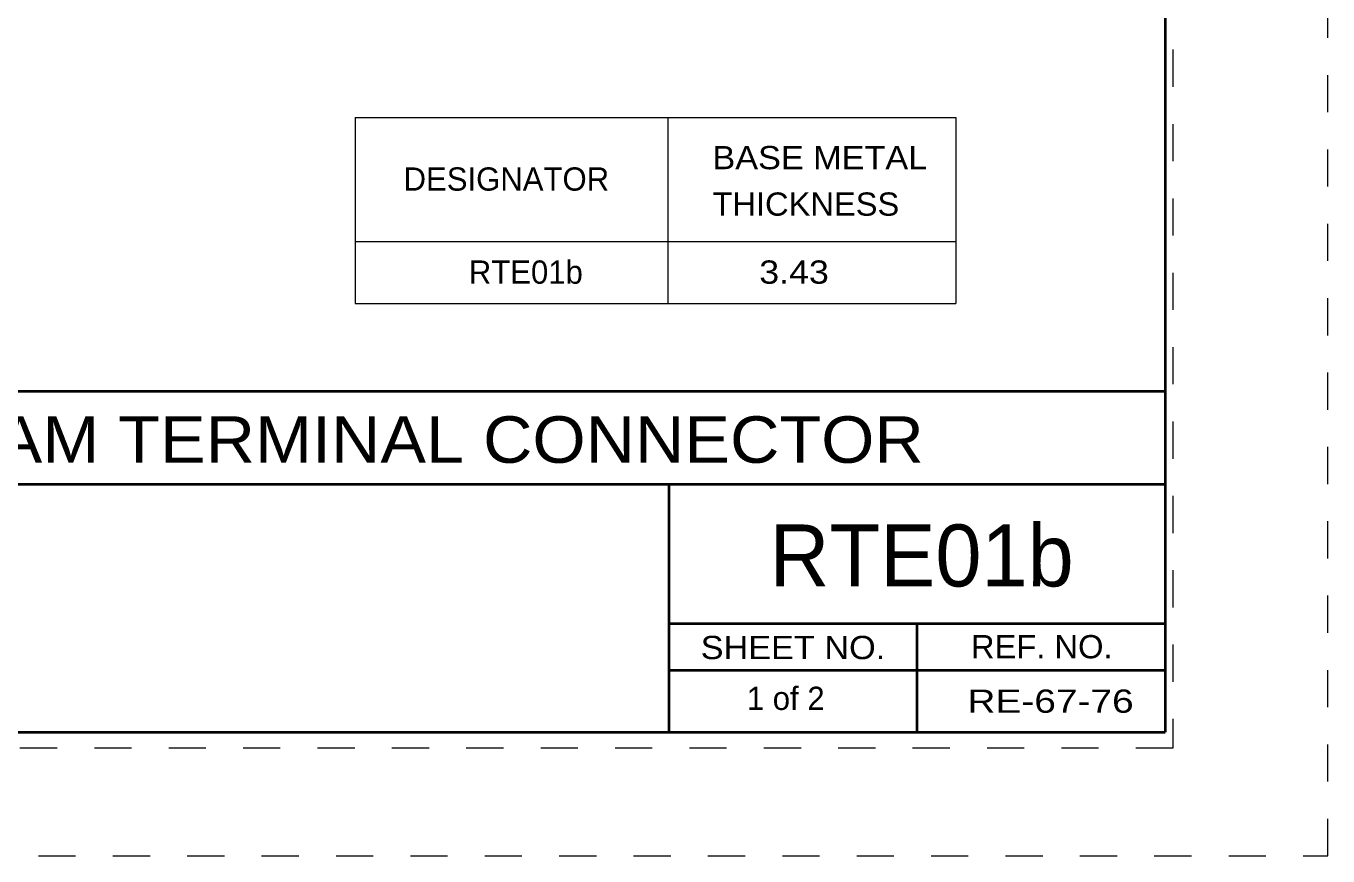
# Model space of a CAD drawing. Extents: x 1370.02 to 1375.68, y -905.51 to -897.93.
# Drawn here: x 1372.182 to 1375.683, y -905.512 to -903.28 of the extents above; entities that cross this region are included whole.
import ezdxf
from ezdxf.enums import TextEntityAlignment as Align

# ---------------------------------------------------------------- set-up
doc = ezdxf.new("R2010")
doc.units = 0
doc.header["$LTSCALE"] = 0.025
doc.linetypes.add('DOTTED', pattern=[1.5, 0.3, -1.2])
for name, color, linetype, lineweight in [('3', 7, 'Continuous', 13), ('61', 7, 'DOTTED', 13), ('62', 7, 'DOTTED', 13), ('63', 7, 'Continuous', 40)]:
    doc.layers.add(name, color=color, linetype=linetype, lineweight=lineweight)
for name, color, linetype in [('57', 7, 'Continuous'), ('58', 7, 'Continuous'), ('59', 7, 'Continuous'), ('8', 7, 'Continuous')]:
    doc.layers.add(name, color=color, linetype=linetype)

msp = doc.modelspace()

# ---------------------------------------------------------------- linework, layer by layer
at = {"layer": '3'}
for p, q in [((1373.06742, -903.5265), (1374.68233, -903.5265)), ((1373.06742, -903.5265), (1373.06742, -904.0265)), ((1373.90825, -903.5265), (1373.90825, -904.0265)), ((1374.68233, -903.5265), (1374.68233, -904.0265)), ((1373.06742, -903.85983), (1374.68233, -903.85983)), ((1373.06742, -904.0265), (1374.68233, -904.0265))]:
    msp.add_line(p, q, dxfattribs=at)
at = {"layer": '61'}
for p, q in [((1375.266, -898.34375), (1375.266, -905.22208)), ((1375.266, -905.22208), (1370.29908, -905.22208))]:
    msp.add_line(p, q, dxfattribs=at)
at = {"layer": '62'}
for p, q in [((1375.68267, -905.51208), (1375.68267, -898.17875)), ((1370.01575, -905.51208), (1375.68267, -905.51208))]:
    msp.add_line(p, q, dxfattribs=at)
at = {"layer": '63'}
for p, q in [((1375.24517, -898.51208), (1375.24517, -905.17875)), ((1370.57825, -904.26208), (1375.24517, -904.26208)), ((1370.57825, -904.51208), (1375.24517, -904.51208)), ((1373.91175, -905.17875), (1373.91175, -904.51208)), ((1373.91175, -904.88708), (1375.24517, -904.88708)), ((1374.5785, -905.17875), (1374.5785, -904.88708)), ((1373.91175, -905.01208), (1375.24517, -905.01208)), ((1370.57825, -905.17875), (1375.24517, -905.17875))]:
    msp.add_line(p, q, dxfattribs=at)

# ---------------------------------------------------------------- texts
at = {"layer": '57', "width": 1.1}
msp.add_text('THRIE-BEAM TERMINAL CONNECTOR', height=0.125, dxfattribs=at).set_placement((1372.92062, -904.45483), align=Align.CENTER)
at = {"layer": '58'}
msp.add_text('RTE01b', height=0.1667, dxfattribs=at).set_placement((1374.59025, -904.78733), align=Align.CENTER)
at = {"layer": '59'}
for s, width, p in [('SHEET NO.', 1.1, (1374.24429, -904.98275)), ('REF. NO.', 1.05, (1374.91321, -904.98058))]:
    msp.add_text(s, height=0.06258, dxfattribs=dict(at, width=width)).set_placement(p, align=Align.CENTER)
msp.add_text('1 of 2', height=0.0625, dxfattribs=at).set_placement((1374.12025, -905.11942))
at = {"layer": '59', "width": 1.25}
msp.add_text('RE-67-76', height=0.0625, dxfattribs=at).set_placement((1374.71317, -905.127))
at = {"layer": '8'}
for s, width, p in [('BASE METAL', 1.1, (1374.02783, -903.66533)), ('THICKNESS', 1.05, (1374.02783, -903.79033)), ('3.43', 1.15, (1374.15367, -903.97317))]:
    msp.add_text(s, height=0.0625, dxfattribs=dict(at, width=width)).set_placement(p)
for s, p in [('DESIGNATOR', (1373.19742, -903.72292)), ('RTE01b', (1373.37275, -903.97317))]:
    msp.add_text(s, height=0.0625, dxfattribs=at).set_placement(p)

doc.saveas('drawing.dxf')
